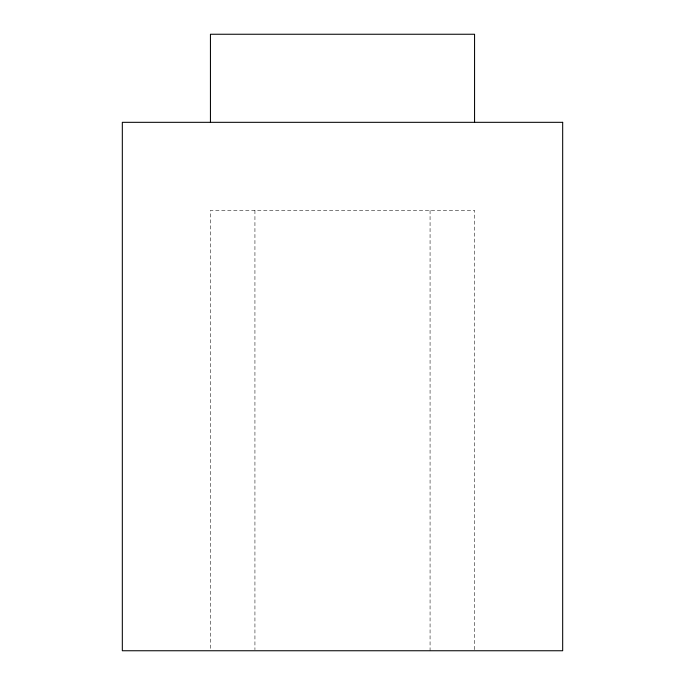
<?xml version="1.0" encoding="UTF-8"?>
<svg xmlns="http://www.w3.org/2000/svg" width="685" height="685" viewBox="0 0 685 685"><rect width="100%" height="100%" fill="white"/><g stroke="black" fill="none" stroke-linecap="round" stroke-linejoin="round"><path stroke-width="0.51" stroke-dasharray="3.42 2.57" d="M474.611 649.68L474.611 210.389L210.389 210.389L210.389 649.68M430.069 210.389L430.069 650.75M254.931 210.389L254.931 649.68"/><path stroke-width="1.03" d="M474.559 122.324L474.559 34.25L210.441 34.25L210.441 122.324M562.676 122.324L122.324 122.324L122.324 650.75L562.676 650.75L562.676 122.324"/></g></svg>
